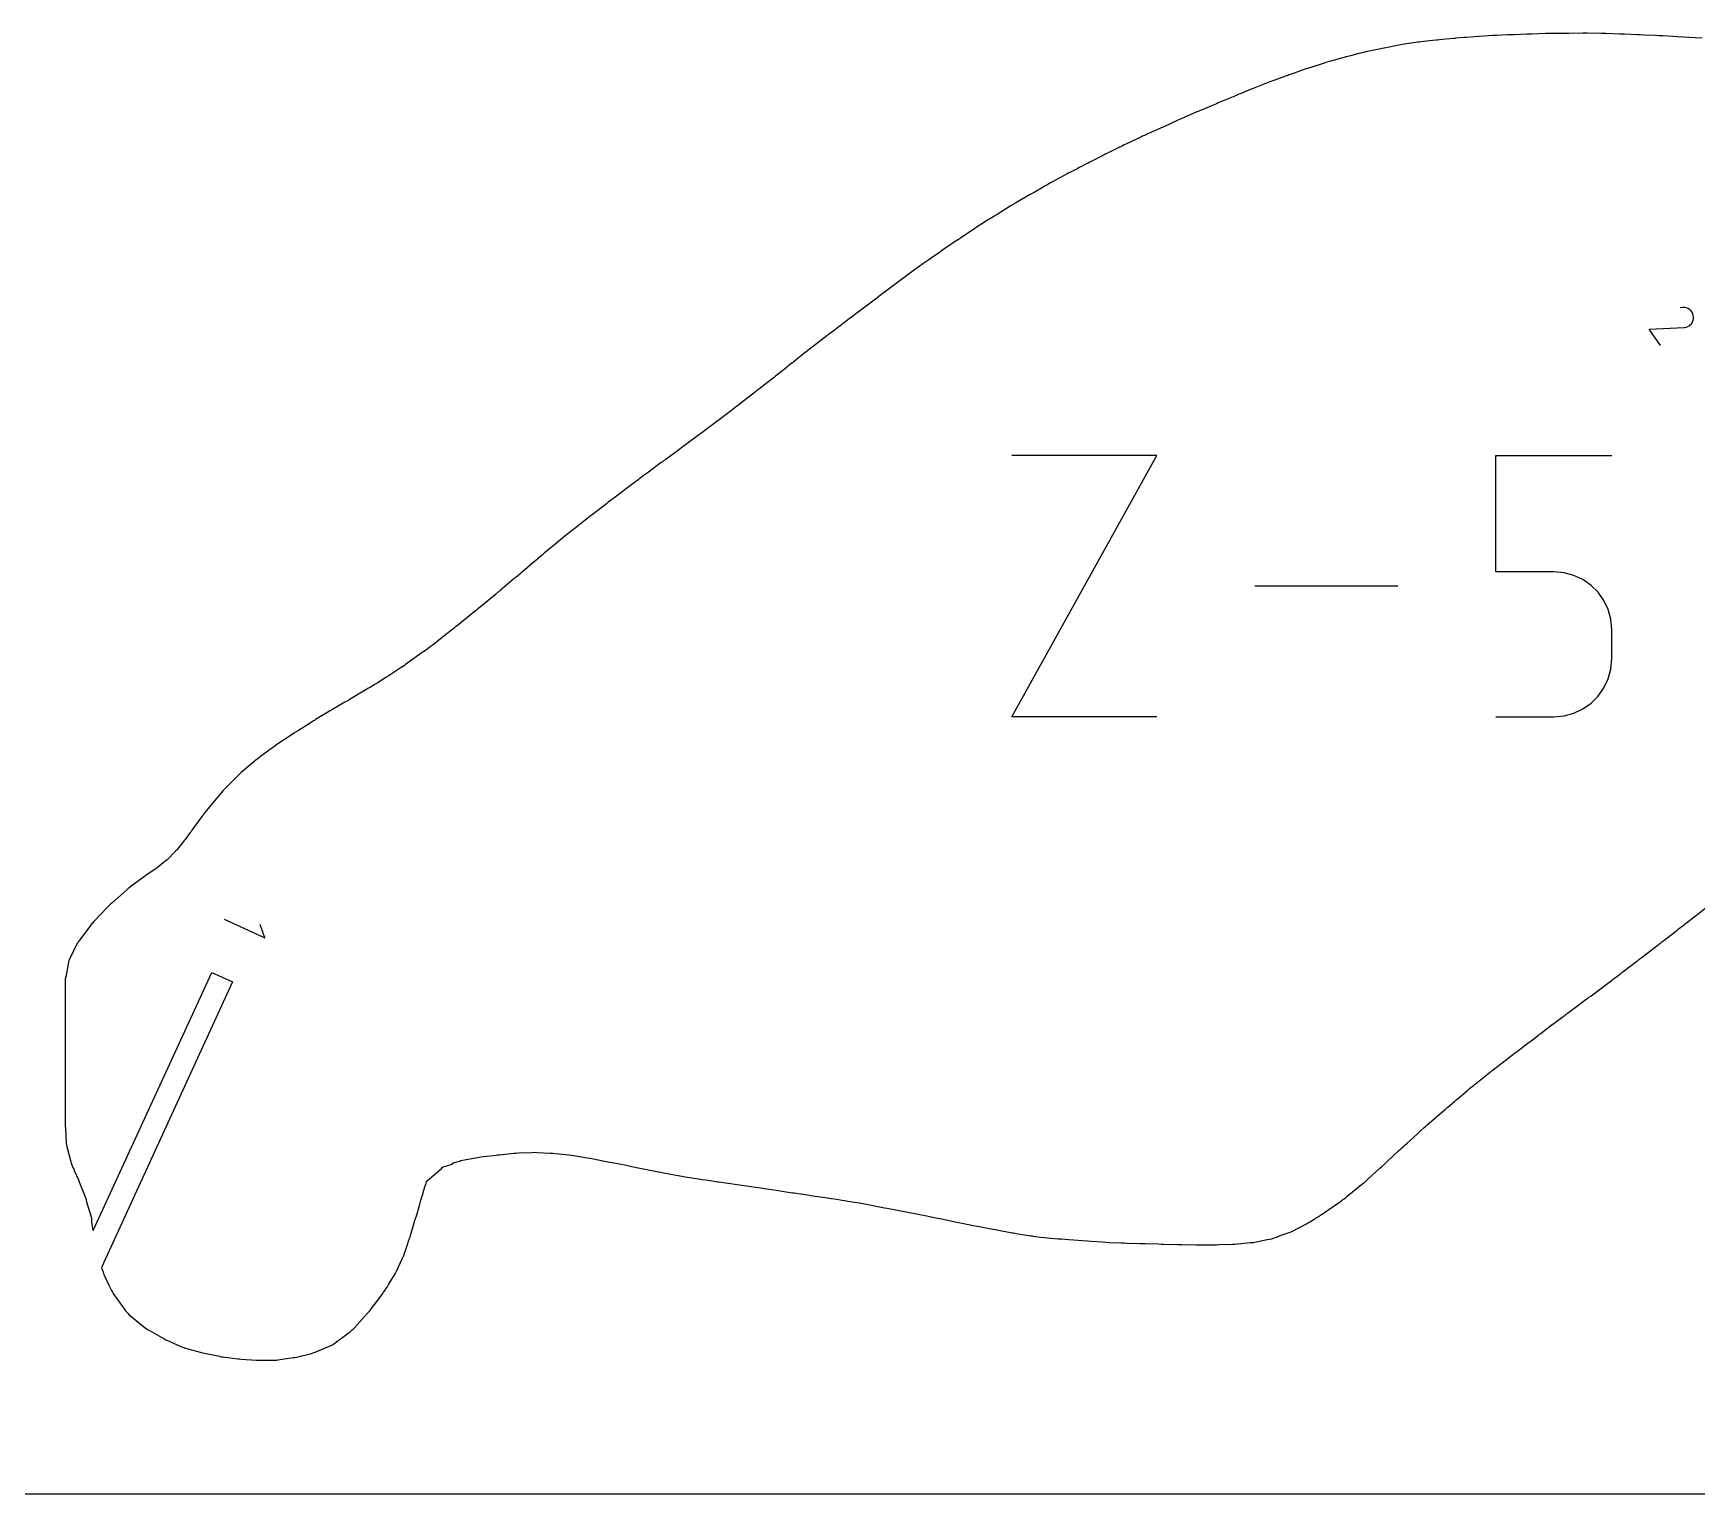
# Model space of a CAD drawing. Extents: x 0 to 560, y 0 to 480.
# Drawn here: x 383.4 to 466.5, y 0 to 72.9 of the extents above; entities that cross this region are included whole.
import ezdxf

# ---------------------------------------------------------------- set-up
doc = ezdxf.new("R2010")
doc.units = 0

msp = doc.modelspace()

# ---------------------------------------------------------------- linework, layer by layer
at = {"layer": 'annotation', "color": 1}
for p, q in [((465.845651, 59.225254), (465.705355, 59.208384)), ((465.935588, 59.223994), (465.845651, 59.225254)), ((466.021351, 59.207329), (465.935588, 59.223994)), ((466.101467, 59.176542), (466.021351, 59.207329)), ((466.174461, 59.132915), (466.101467, 59.176542)), ((466.238861, 59.077733), (466.174461, 59.132915)), ((466.293191, 59.012278), (466.238861, 59.077733)), ((466.335979, 58.937835), (466.293191, 59.012278)), ((464.165011, 58.155797), (465.905459, 58.233079)), ((465.905459, 58.233079), (465.905459, 58.233079)), ((465.905459, 58.233079), (465.907201, 58.232941)), ((465.907201, 58.232941), (465.908928, 58.232846)), ((465.908928, 58.232846), (465.910653, 58.232795)), ((465.910653, 58.232795), (465.912388, 58.23279)), ((465.912388, 58.23279), (465.914148, 58.232831)), ((465.914148, 58.232831), (465.915946, 58.232919)), ((465.915946, 58.232919), (465.917795, 58.233055)), ((465.917795, 58.233055), (465.919709, 58.233239)), ((465.919709, 58.233239), (465.921701, 58.233473)), ((465.921701, 58.233473), (466.010391, 58.248181)), ((465.921701, 58.233473), (465.921701, 58.233473)), ((466.010391, 58.248181), (466.092626, 58.277597)), ((466.092626, 58.277597), (466.167139, 58.320195)), ((466.167139, 58.320195), (466.232662, 58.374448)), ((466.232662, 58.374448), (466.287927, 58.43883)), ((466.287927, 58.43883), (466.331664, 58.511814)), ((466.331664, 58.511814), (466.362606, 58.591874)), ((466.36575, 58.855685), (466.335979, 58.937835)), ((466.362606, 58.591874), (466.379485, 58.677483)), ((466.381031, 58.767114), (466.36575, 58.855685)), ((466.379485, 58.677483), (466.381031, 58.767114)), ((466.381031, 58.767114), (466.381031, 58.767114)), ((464.726913, 57.334842), (464.165011, 58.155797)), ((432.328715, 38.799378), (439.573221, 51.846688)), ((439.573221, 51.846688), (432.328715, 51.846688)), ((456.492749, 46.036519), (456.492749, 51.846688)), ((456.492749, 51.846688), (462.287371, 51.846688)), ((459.39006, 46.036519), (456.492749, 46.036519)), ((459.910286, 45.990017), (459.39006, 46.036519)), ((460.400154, 45.855901), (459.910286, 45.990017)), ((460.851428, 45.642259), (460.400154, 45.855901)), ((451.601235, 45.323033), (444.467189, 45.323033)), ((461.255872, 45.35718), (460.851428, 45.642259)), ((461.605249, 45.008752), (461.255872, 45.35718)), ((461.891323, 44.605061), (461.605249, 45.008752)), ((462.105859, 44.154197), (461.891323, 44.605061)), ((462.24062, 43.664247), (462.105859, 44.154197)), ((462.287371, 43.143299), (462.24062, 43.664247)), ((462.287371, 41.699962), (462.287371, 43.143299)), ((462.287371, 43.143299), (462.287371, 43.143299)), ((462.240593, 41.178761), (462.287371, 41.699962)), ((462.105765, 40.688134), (462.240593, 41.178761)), ((461.604979, 39.831439), (461.891141, 40.236291)), ((461.891141, 40.236291), (462.105765, 40.688134)), ((460.399824, 38.980926), (460.851065, 39.195547)), ((460.851065, 39.195547), (461.255535, 39.481788)), ((461.255535, 39.481788), (461.604979, 39.831439)), ((439.573221, 38.799378), (432.328715, 38.799378)), ((456.492749, 38.799378), (459.39006, 38.799378)), ((459.39006, 38.799378), (459.910071, 38.846133)), ((459.39006, 38.799378), (459.39006, 38.799378)), ((459.910071, 38.846133), (460.399824, 38.980926)), ((392.977726, 28.694607), (395.012621, 27.758231)), ((395.012621, 27.758231), (394.768279, 28.418841))]:
    msp.add_line(p, q, dxfattribs=at)
at = {"layer": 'boundary', "color": 5}
for p, q in [((451.658077, 72.334546), (450.915604, 72.18378)), ((451.747196, 72.353328), (451.658077, 72.334546)), ((451.836314, 72.366683), (451.747196, 72.353328)), ((452.578788, 72.473134), (451.836314, 72.366683)), ((452.667906, 72.48649), (452.578788, 72.473134)), ((452.757025, 72.495833), (452.667906, 72.48649)), ((453.499499, 72.575981), (452.757025, 72.495833)), ((453.588617, 72.585325), (453.499499, 72.575981)), ((453.690839, 72.595033), (453.588617, 72.585325)), ((453.999444, 72.625003), (453.690839, 72.595033)), ((454.401161, 72.664461), (453.999444, 72.625003)), ((454.455245, 72.669689), (454.401161, 72.664461)), ((454.509328, 72.674917), (454.455245, 72.669689)), ((454.92548, 72.709095), (454.509328, 72.674917)), ((455.013886, 72.716332), (454.92548, 72.709095)), ((455.430038, 72.750444), (455.013886, 72.716332)), ((455.668784, 72.765263), (455.430038, 72.750444)), ((456.112003, 72.793743), (455.668784, 72.765263)), ((456.350749, 72.808722), (456.112003, 72.793743)), ((456.531236, 72.816828), (456.350749, 72.808722)), ((457.090972, 72.839871), (456.531236, 72.816828)), ((457.271459, 72.847845), (457.090972, 72.839871)), ((457.420721, 72.853907), (457.271459, 72.847845)), ((458.042908, 72.876955), (457.420721, 72.853907)), ((458.19217, 72.882935), (458.042908, 72.876955)), ((458.322523, 72.8869), (458.19217, 72.882935)), ((458.982528, 72.906176), (458.322523, 72.8869)), ((459.112881, 72.910124), (458.982528, 72.906176)), ((459.232405, 72.911889), (459.112881, 72.910124)), ((459.914067, 72.917273), (459.232405, 72.911889)), ((460.033591, 72.918984), (459.914067, 72.917273)), ((460.148268, 72.919559), (460.033591, 72.918984)), ((460.839626, 72.922943), (460.148268, 72.919559)), ((460.954302, 72.923517), (460.839626, 72.922943)), ((461.069522, 72.92236), (460.954302, 72.923517)), ((461.759791, 72.914108), (461.069522, 72.92236)), ((461.875011, 72.912957), (461.759791, 72.914108)), ((461.997775, 72.908866), (461.875011, 72.912957)), ((462.672958, 72.884422), (461.997775, 72.908866)), ((462.795721, 72.880369), (462.672958, 72.884422)), ((462.933548, 72.875356), (462.795721, 72.880369)), ((463.578607, 72.849774), (462.933548, 72.875356)), ((463.716433, 72.844823), (463.578607, 72.849774)), ((463.87808, 72.837377), (463.716433, 72.844823)), ((464.475496, 72.807011), (463.87808, 72.837377)), ((464.637144, 72.799731), (464.475496, 72.807011)), ((464.845471, 72.788967), (464.637144, 72.799731)), ((465.349526, 72.762731), (464.845471, 72.788967)), ((465.557853, 72.752001), (465.349526, 72.762731)), ((465.879285, 72.733077), (465.557853, 72.752001)), ((466.157134, 72.716668), (465.879285, 72.733077)), ((466.478565, 72.697794), (466.157134, 72.716668)), ((466.811364, 72.678567), (466.478565, 72.697794)), ((448.064353, 71.483031), (447.976543, 71.454857)), ((448.186307, 71.517167), (448.064353, 71.483031)), ((448.790299, 71.684095), (448.186307, 71.517167)), ((448.971875, 71.735168), (448.790299, 71.684095)), ((448.985064, 71.738876), (448.971875, 71.735168)), ((448.993677, 71.741079), (448.985064, 71.738876)), ((449.004048, 71.74375), (448.993677, 71.741079)), ((449.040867, 71.75305), (449.004048, 71.74375)), ((449.236823, 71.8024), (449.040867, 71.75305)), ((449.654016, 71.90808), (449.236823, 71.8024)), ((449.905775, 71.971803), (449.654016, 71.90808)), ((450.003051, 71.992033), (449.905775, 71.971803)), ((450.753834, 72.149797), (450.003051, 71.992033)), ((450.826485, 72.164999), (450.753834, 72.149797)), ((450.915604, 72.18378), (450.826485, 72.164999)), ((445.945934, 70.765656), (445.413473, 70.572409)), ((446.102405, 70.823039), (445.945934, 70.765656)), ((446.16267, 70.844728), (446.102405, 70.823039)), ((446.222933, 70.866416), (446.16267, 70.844728)), ((446.383019, 70.921262), (446.222933, 70.866416)), ((446.983557, 71.127829), (446.383019, 70.921262)), ((447.143643, 71.182847), (446.983557, 71.127829)), ((447.208586, 71.203727), (447.143643, 71.182847)), ((447.976543, 71.454857), (447.208586, 71.203727)), ((443.532929, 69.819957), (443.460801, 69.790312)), ((443.669675, 69.876364), (443.532929, 69.819957)), ((443.73253, 69.902329), (443.669675, 69.876364)), ((443.837579, 69.945348), (443.73253, 69.902329)), ((444.276462, 70.125075), (443.837579, 69.945348)), ((444.381511, 70.168094), (444.276462, 70.125075)), ((444.460152, 70.198995), (444.381511, 70.168094)), ((445.215508, 70.497673), (444.460152, 70.198995)), ((445.302222, 70.531817), (445.215508, 70.497673)), ((445.413473, 70.572409), (445.302222, 70.531817)), ((441.523451, 68.981618), (441.379278, 68.917767)), ((441.571416, 69.002548), (441.523451, 68.981618)), ((441.61938, 69.023477), (441.571416, 69.002548)), ((441.738281, 69.072848), (441.61938, 69.023477)), ((442.455764, 69.371983), (441.738281, 69.072848)), ((442.54009, 69.407126), (442.455764, 69.371983)), ((442.629209, 69.443915), (442.54009, 69.407126)), ((443.371682, 69.753523), (442.629209, 69.443915)), ((443.460801, 69.790312), (443.371682, 69.753523)), ((439.684044, 68.157169), (439.56548, 68.103455)), ((439.777959, 68.199716), (439.684044, 68.157169)), ((439.874977, 68.243412), (439.777959, 68.199716)), ((440.610993, 68.577184), (439.874977, 68.243412)), ((440.69867, 68.616844), (440.610993, 68.577184)), ((440.812092, 68.666977), (440.69867, 68.616844)), ((441.379278, 68.917767), (440.812092, 68.666977)), ((437.936537, 67.349263), (437.847368, 67.305805)), ((438.021741, 67.389588), (437.936537, 67.349263)), ((438.768557, 67.740455), (438.021741, 67.389588)), ((438.857248, 67.782403), (438.768557, 67.740455)), ((438.952005, 67.825367), (438.857248, 67.782403)), ((439.368015, 68.013721), (438.952005, 67.825367)), ((439.471566, 68.060908), (439.368015, 68.013721)), ((439.56548, 68.103455), (439.471566, 68.060908)), ((436.926179, 66.852087), (436.178874, 66.470636)), ((437.015828, 66.89741), (436.926179, 66.852087)), ((437.100592, 66.939051), (437.015828, 66.89741)), ((437.427134, 67.100461), (437.100592, 66.939051)), ((437.507574, 67.140197), (437.427134, 67.100461)), ((437.596743, 67.183657), (437.507574, 67.140197)), ((437.847368, 67.305805), (437.596743, 67.183657)), ((435.083508, 65.899258), (434.347032, 65.499329)), ((435.174406, 65.948948), (435.083508, 65.899258)), ((435.260143, 65.994286), (435.174406, 65.948948)), ((435.612974, 66.178041), (435.260143, 65.994286)), ((435.691691, 66.219486), (435.612974, 66.178041)), ((435.774272, 66.262264), (435.691691, 66.219486)), ((436.012535, 66.385685), (435.774272, 66.262264)), ((436.095117, 66.428462), (436.012535, 66.385685)), ((436.178874, 66.470636), (436.095117, 66.428462)), ((433.239804, 64.871359), (432.529058, 64.457891)), ((433.332985, 64.925591), (433.239804, 64.871359)), ((433.429671, 64.980745), (433.332985, 64.925591)), ((433.889232, 65.242437), (433.429671, 64.980745)), ((433.987554, 65.298775), (433.889232, 65.242437)), ((434.067602, 65.343712), (433.987554, 65.298775)), ((434.173649, 65.403244), (434.067602, 65.343712)), ((434.253695, 65.448181), (434.173649, 65.403244)), ((434.347032, 65.499329), (434.253695, 65.448181)), ((432.245644, 64.287857), (431.582177, 63.882396)), ((432.392243, 64.378066), (432.245644, 64.287857)), ((432.402259, 64.384094), (432.392243, 64.378066)), ((432.412274, 64.390122), (432.402259, 64.384094)), ((432.529058, 64.457891), (432.412274, 64.390122)), ((430.477077, 63.18146), (429.751219, 62.699769)), ((430.570853, 63.243796), (430.477077, 63.18146)), ((430.642126, 63.289803), (430.570853, 63.243796)), ((430.856954, 63.426501), (430.642126, 63.289803)), ((430.904776, 63.457354), (430.856954, 63.426501)), ((430.979967, 63.504706), (430.904776, 63.457354)), ((431.416371, 63.779527), (430.979967, 63.504706)), ((431.491562, 63.826878), (431.416371, 63.779527)), ((431.582177, 63.882396), (431.491562, 63.826878)), ((429.388018, 62.452526), (428.812906, 62.055546)), ((429.508605, 62.536644), (429.388018, 62.452526)), ((429.579373, 62.584703), (429.508605, 62.536644)), ((429.650143, 62.632761), (429.579373, 62.584703)), ((429.751219, 62.699769), (429.650143, 62.632761)), ((428.125875, 61.580319), (427.881904, 61.411641)), ((428.17662, 61.615934), (428.125875, 61.580319)), ((428.25011, 61.6667), (428.17662, 61.615934)), ((428.655941, 61.947041), (428.25011, 61.6667)), ((428.729431, 61.997807), (428.655941, 61.947041)), ((428.812906, 62.055546), (428.729431, 61.997807)), ((426.877375, 60.682363), (426.74733, 60.584195)), ((426.888011, 60.690344), (426.877375, 60.682363)), ((426.891307, 60.692784), (426.888011, 60.690344)), ((426.894603, 60.695223), (426.891307, 60.692784)), ((426.901642, 60.700338), (426.894603, 60.695223)), ((427.004567, 60.774582), (426.901642, 60.700338)), ((427.711857, 61.289885), (427.004567, 60.774582)), ((427.808722, 61.360384), (427.711857, 61.289885)), ((427.881904, 61.411641), (427.808722, 61.360384)), ((425.897804, 59.947275), (425.738673, 59.827028)), ((425.967301, 59.999791), (425.897804, 59.947275)), ((426.081132, 60.084892), (425.967301, 59.999791)), ((426.74733, 60.584195), (426.081132, 60.084892)), ((424.975928, 59.247065), (424.5216, 58.906734)), ((425.04659, 59.299997), (424.975928, 59.247065)), ((425.116087, 59.35275), (425.04659, 59.299997)), ((425.575386, 59.702843), (425.116087, 59.35275)), ((425.669176, 59.774513), (425.575386, 59.702843)), ((425.738673, 59.827028), (425.669176, 59.774513)), ((424.029706, 58.536305), (423.325385, 58.00238)), ((424.125878, 58.60936), (424.029706, 58.536305)), ((424.195525, 58.663025), (424.125878, 58.60936)), ((424.407653, 58.820578), (424.195525, 58.663025)), ((424.450938, 58.853802), (424.407653, 58.820578)), ((424.5216, 58.906734), (424.450938, 58.853802)), ((423.079464, 57.812606), (422.408925, 57.296708)), ((423.163599, 57.878475), (423.079464, 57.812606)), ((423.205169, 57.910591), (423.163599, 57.878475)), ((423.21947, 57.921841), (423.205169, 57.910591)), ((423.23377, 57.933092), (423.21947, 57.921841)), ((423.259673, 57.952783), (423.23377, 57.933092)), ((423.325385, 58.00238), (423.259673, 57.952783)), ((421.446503, 56.53569), (421.363748, 56.469673)), ((421.93891, 56.929109), (421.446503, 56.53569)), ((422.042325, 57.012381), (421.93891, 56.929109)), ((422.116135, 57.069972), (422.042325, 57.012381)), ((422.210649, 57.143718), (422.116135, 57.069972)), ((422.284459, 57.20131), (422.210649, 57.143718)), ((422.408925, 57.296708), (422.284459, 57.20131)), ((420.403605, 55.708336), (419.750495, 55.201561)), ((420.443038, 55.738937), (420.403605, 55.708336)), ((420.521866, 55.801828), (420.443038, 55.738937)), ((420.823252, 56.041941), (420.521866, 55.801828)), ((420.885244, 56.091671), (420.823252, 56.041941)), ((420.960584, 56.151187), (420.885244, 56.091671)), ((421.288408, 56.410156), (420.960584, 56.151187)), ((421.363748, 56.469673), (421.288408, 56.410156)), ((419.430225, 54.952229), (418.712732, 54.396886)), ((419.522327, 55.023618), (419.430225, 54.952229)), ((419.572013, 55.062964), (419.522327, 55.023618)), ((419.661376, 55.131613), (419.572013, 55.062964)), ((419.711062, 55.17096), (419.661376, 55.131613)), ((419.750495, 55.201561), (419.711062, 55.17096)), ((418.385171, 54.145218), (417.788475, 53.69422)), ((418.520989, 54.250249), (418.385171, 54.145218)), ((418.561304, 54.280844), (418.520989, 54.250249)), ((418.601617, 54.311439), (418.561304, 54.280844)), ((418.712732, 54.396886), (418.601617, 54.311439)), ((417.207256, 53.257622), (416.830118, 52.975782)), ((417.301128, 53.329539), (417.207256, 53.257622)), ((417.386561, 53.393312), (417.301128, 53.329539)), ((417.595472, 53.549256), (417.386561, 53.393312)), ((417.680906, 53.613029), (417.595472, 53.549256)), ((417.788475, 53.69422), (417.680906, 53.613029)), ((416.016568, 52.374885), (415.906551, 52.294212)), ((416.061894, 52.408828), (416.016568, 52.374885)), ((416.151776, 52.475004), (416.061894, 52.408828)), ((416.670315, 52.856787), (416.151776, 52.475004)), ((416.760196, 52.922963), (416.670315, 52.856787)), ((416.830118, 52.975782), (416.760196, 52.922963)), ((414.864604, 51.52793), (414.810431, 51.488118)), ((414.918775, 51.567742), (414.864604, 51.52793)), ((415.031838, 51.64915), (414.918775, 51.567742)), ((415.751392, 52.179648), (415.031838, 51.64915)), ((415.839482, 52.244374), (415.751392, 52.179648)), ((415.906551, 52.294212), (415.839482, 52.244374)), ((413.908591, 50.819128), (413.658494, 50.633733)), ((413.998064, 50.885453), (413.908591, 50.819128)), ((414.102144, 50.9619), (413.998064, 50.885453)), ((414.674511, 51.386038), (414.102144, 50.9619)), ((414.810431, 51.488118), (414.674511, 51.386038)), ((412.988376, 50.132098), (412.433687, 49.713795)), ((413.07735, 50.199197), (412.988376, 50.132098)), ((413.143079, 50.248102), (413.07735, 50.199197)), ((413.477666, 50.498595), (413.143079, 50.248102)), ((413.569021, 50.567407), (413.477666, 50.498595)), ((413.658494, 50.633733), (413.569021, 50.567407)), ((412.067207, 49.434408), (411.349632, 48.880199)), ((412.156643, 49.503465), (412.067207, 49.434408)), ((412.22155, 49.552903), (412.156643, 49.503465)), ((412.304069, 49.61567), (412.22155, 49.552903)), ((412.34471, 49.646697), (412.304069, 49.61567)), ((412.433687, 49.713795), (412.34471, 49.646697)), ((411.013297, 48.615664), (410.428213, 48.152115)), ((411.150247, 48.725986), (411.013297, 48.615664)), ((411.193089, 48.759543), (411.150247, 48.725986)), ((411.235933, 48.793099), (411.193089, 48.759543)), ((411.349632, 48.880199), (411.235933, 48.793099)), ((409.47705, 47.381508), (409.394512, 47.313735)), ((409.894704, 47.722503), (409.47705, 47.381508)), ((409.994054, 47.805276), (409.894704, 47.722503)), ((410.080582, 47.874686), (409.994054, 47.805276)), ((410.22869, 47.993493), (410.080582, 47.874686)), ((410.315219, 48.062903), (410.22869, 47.993493)), ((410.428213, 48.152115), (410.315219, 48.062903)), ((408.473801, 46.542856), (408.383772, 46.467049)), ((408.53767, 46.597154), (408.473801, 46.542856)), ((408.799669, 46.81899), (408.53767, 46.597154)), ((408.875714, 46.884565), (408.799669, 46.81899)), ((408.963583, 46.957254), (408.875714, 46.884565)), ((409.306642, 47.241047), (408.963583, 46.957254)), ((409.394512, 47.313735), (409.306642, 47.241047)), ((407.553088, 45.765006), (407.465544, 45.691789)), ((407.620816, 45.822854), (407.553088, 45.765006)), ((407.739463, 45.923675), (407.620816, 45.822854)), ((407.786176, 45.963855), (407.739463, 45.923675)), ((407.876204, 46.039661), (407.786176, 45.963855)), ((408.383772, 46.467049), (407.876204, 46.039661)), ((406.519956, 44.900265), (405.860172, 44.35767)), ((406.573176, 44.945198), (406.519956, 44.900265)), ((406.63238, 44.993958), (406.573176, 44.945198)), ((406.660986, 45.018551), (406.63238, 44.993958)), ((406.689593, 45.043144), (406.660986, 45.018551)), ((406.721672, 45.06994), (406.689593, 45.043144)), ((406.763597, 45.104464), (406.721672, 45.06994)), ((407.465544, 45.691789), (406.763597, 45.104464)), ((405.570825, 44.122433), (405.43958, 44.012496)), ((405.641246, 44.179771), (405.570825, 44.122433)), ((405.71167, 44.237108), (405.641246, 44.179771)), ((405.860172, 44.35767), (405.71167, 44.237108)), ((404.537591, 43.28119), (404.438547, 43.201723)), ((404.691915, 43.405011), (404.537591, 43.28119)), ((404.790956, 43.484477), (404.691915, 43.405011)), ((404.90334, 43.574987), (404.790956, 43.484477)), ((405.43958, 44.012496), (404.90334, 43.574987)), ((403.767225, 42.671533), (403.359952, 42.359854)), ((403.870248, 42.750375), (403.767225, 42.671533)), ((403.953418, 42.814751), (403.870248, 42.750375)), ((404.335165, 43.11779), (403.953418, 42.814751)), ((404.438547, 43.201723), (404.335165, 43.11779)), ((402.865616, 41.997107), (402.151848, 41.480107)), ((402.949538, 42.057262), (402.865616, 41.997107)), ((403.023618, 42.109286), (402.949538, 42.057262)), ((403.190986, 42.23283), (403.023618, 42.109286)), ((403.25693, 42.281012), (403.190986, 42.23283)), ((403.359952, 42.359854), (403.25693, 42.281012)), ((401.018298, 40.736664), (400.642887, 40.496945)), ((401.108114, 40.794017), (401.018298, 40.736664)), ((401.207371, 40.856493), (401.108114, 40.794017)), ((401.822001, 41.26165), (401.207371, 40.856493)), ((401.974095, 41.360301), (401.822001, 41.26165)), ((402.001461, 41.379255), (401.974095, 41.360301)), ((402.028824, 41.398207), (402.001461, 41.379255)), ((402.151848, 41.480107), (402.028824, 41.398207)), ((400.096446, 40.169578), (399.357364, 39.72394)), ((400.187406, 40.221592), (400.096446, 40.169578)), ((400.263451, 40.264465), (400.187406, 40.221592)), ((400.48976, 40.402829), (400.263451, 40.264465)), ((400.553069, 40.439592), (400.48976, 40.402829)), ((400.642887, 40.496945), (400.553069, 40.439592)), ((398.242253, 39.077617), (397.538272, 38.650487)), ((398.345982, 39.139762), (398.242253, 39.077617)), ((398.441972, 39.192855), (398.345982, 39.139762)), ((398.916776, 39.468194), (398.441972, 39.192855)), ((399.007772, 39.518881), (398.916776, 39.468194)), ((399.078076, 39.560928), (399.007772, 39.518881)), ((399.196393, 39.631693), (399.078076, 39.560928)), ((399.266693, 39.67374), (399.196393, 39.631693)), ((399.357364, 39.72394), (399.266693, 39.67374)), ((397.314137, 38.515764), (396.63318, 38.083383)), ((397.382292, 38.557969), (397.314137, 38.515764)), ((397.425275, 38.584529), (397.382292, 38.557969)), ((397.437347, 38.59135), (397.425275, 38.584529)), ((397.449419, 38.59817), (397.437347, 38.59135)), ((397.4804, 38.616575), (397.449419, 38.59817)), ((397.538272, 38.650487), (397.4804, 38.616575)), ((395.643323, 37.428397), (395.583854, 37.388305)), ((395.95517, 37.637368), (395.643323, 37.428397)), ((396.01464, 37.677459), (395.95517, 37.637368)), ((396.044287, 37.697143), (396.01464, 37.677459)), ((396.474913, 37.983594), (396.044287, 37.697143)), ((396.504561, 38.003278), (396.474913, 37.983594)), ((396.63318, 38.083383), (396.504561, 38.003278)), ((394.560539, 36.625676), (393.83037, 36.004608)), ((394.663143, 36.714203), (394.560539, 36.625676)), ((394.685509, 36.731979), (394.663143, 36.714203)), ((394.694812, 36.738972), (394.685509, 36.731979)), ((394.717178, 36.756749), (394.694812, 36.738972)), ((394.78393, 36.805776), (394.717178, 36.756749)), ((395.5171, 37.339278), (394.78393, 36.805776)), ((395.583854, 37.388305), (395.5171, 37.339278)), ((393.643735, 35.836038), (393.538732, 35.727829)), ((393.68326, 35.872895), (393.643735, 35.836038)), ((393.702909, 35.891219), (393.68326, 35.872895)), ((393.742427, 35.928077), (393.702909, 35.891219)), ((393.83037, 36.004608), (393.742427, 35.928077)), ((392.751166, 34.915328), (392.674261, 34.821353)), ((392.786442, 34.953871), (392.751166, 34.915328)), ((392.821722, 34.992414), (392.786442, 34.953871)), ((392.930485, 35.105636), (392.821722, 34.992414)), ((393.538732, 35.727829), (392.930485, 35.105636)), ((392.07613, 34.096978), (391.992428, 33.994617)), ((392.674261, 34.821353), (392.07613, 34.096978)), ((391.861304, 33.814094), (391.361667, 33.127243)), ((391.901012, 33.867432), (391.861304, 33.814094)), ((391.926409, 33.903213), (391.901012, 33.867432)), ((391.96703, 33.958836), (391.926409, 33.903213)), ((391.992428, 33.994617), (391.96703, 33.958836)), ((390.94929, 32.575174), (390.648187, 32.186832)), ((390.980301, 32.60881), (390.94929, 32.575174)), ((391.029711, 32.664293), (390.980301, 32.60881)), ((391.272548, 33.018423), (391.029711, 32.664293)), ((391.321959, 33.073905), (391.272548, 33.018423)), ((391.361667, 33.127243), (391.321959, 33.073905)), ((390.059591, 31.608041), (390.005624, 31.5668)), ((390.117698, 31.655918), (390.059591, 31.608041)), ((390.559069, 32.105319), (390.117698, 31.655918)), ((390.617178, 32.153196), (390.559069, 32.105319)), ((390.648187, 32.186832), (390.617178, 32.153196)), ((389.057456, 30.869534), (388.3786, 30.376586)), ((389.13888, 30.934346), (389.057456, 30.869534)), ((389.174031, 30.958653), (389.13888, 30.934346)), ((389.555702, 31.208178), (389.174031, 30.958653)), ((389.590854, 31.232484), (389.555702, 31.208178)), ((389.644821, 31.273726), (389.590854, 31.232484)), ((390.005624, 31.5668), (389.644821, 31.273726)), ((388.111807, 30.151323), (387.373739, 29.510459)), ((388.21817, 30.250421), (388.111807, 30.151323)), ((388.225864, 30.256997), (388.21817, 30.250421)), ((388.289481, 30.305198), (388.225864, 30.256997)), ((388.297177, 30.311774), (388.289481, 30.305198)), ((388.3786, 30.376586), (388.297177, 30.311774)), ((387.1479, 29.285107), (386.484819, 28.595702)), ((387.247091, 29.391066), (387.1479, 29.285107)), ((387.261305, 29.4046), (387.247091, 29.391066)), ((387.283238, 29.42548), (387.261305, 29.4046)), ((387.297459, 29.439016), (387.283238, 29.42548)), ((387.373739, 29.510459), (387.297459, 29.439016)), ((466.521788, 28.896271), (467.102572, 29.356795)), ((386.29902, 28.377232), (385.765242, 27.665151)), ((386.369173, 28.470353), (386.29902, 28.377232)), ((386.37296, 28.474749), (386.369173, 28.470353)), ((386.376742, 28.479146), (386.37296, 28.474749)), ((386.484819, 28.595702), (386.376742, 28.479146)), ((465.61128, 28.181592), (465.926641, 28.42852)), ((465.926641, 28.42852), (465.980068, 28.470353)), ((465.980068, 28.470353), (466.031427, 28.510742)), ((466.031427, 28.510742), (466.401228, 28.801249)), ((466.401228, 28.801249), (466.478565, 28.862)), ((466.478565, 28.862), (466.521788, 28.896271)), ((385.649855, 27.497443), (385.485183, 27.189543)), ((385.679, 27.549645), (385.649855, 27.497443)), ((385.765242, 27.665151), (385.679, 27.549645)), ((464.546855, 27.358897), (464.637144, 27.426955)), ((464.637144, 27.426955), (464.692325, 27.46965)), ((464.692325, 27.46965), (464.740533, 27.506949)), ((464.740533, 27.506949), (464.795716, 27.549645)), ((464.795716, 27.549645), (464.89916, 27.629486)), ((464.89916, 27.629486), (465.479264, 28.079388)), ((465.479264, 28.079388), (465.557853, 28.139758)), ((465.557853, 28.139758), (465.61128, 28.181592)), ((385.212967, 26.628932), (385.192911, 26.539814)), ((385.2309, 26.665849), (385.212967, 26.628932)), ((385.438103, 27.100425), (385.2309, 26.665849)), ((385.456038, 27.137342), (385.438103, 27.100425)), ((385.485183, 27.189543), (385.456038, 27.137342)), ((463.540858, 26.588733), (463.593824, 26.628932)), ((463.593824, 26.628932), (463.629976, 26.655916)), ((463.629976, 26.655916), (463.680281, 26.694178)), ((463.680281, 26.694178), (463.716434, 26.721162)), ((463.716434, 26.721162), (463.813767, 26.795268)), ((463.813767, 26.795268), (464.546855, 27.358897)), ((385.056808, 25.79734), (385.036754, 25.708221)), ((385.192911, 26.539814), (385.056808, 25.79734)), ((386.423391, 13.142466), (392.355076, 26.032958)), ((392.355076, 26.032958), (393.396143, 25.553901)), ((462.431395, 25.744084), (462.72222, 25.96598)), ((462.72222, 25.96598), (462.795721, 26.021067)), ((462.795721, 26.021067), (462.848688, 26.061265)), ((462.848688, 26.061265), (463.540858, 26.588733)), ((385.0335, 25.619103), (385.031448, 24.876632)), ((385.036754, 25.708221), (385.0335, 25.619103)), ((393.396143, 25.553901), (386.837833, 11.301655)), ((461.257078, 24.864937), (461.799092, 25.267238)), ((461.799092, 25.267238), (461.875011, 25.323393)), ((461.875011, 25.323393), (461.937481, 25.370642)), ((461.937481, 25.370642), (462.321339, 25.660972)), ((462.321339, 25.660972), (462.383809, 25.708221)), ((462.383809, 25.708221), (462.431395, 25.744084)), ((385.027979, 24.698395), (385.027051, 23.955919)), ((385.028194, 24.787514), (385.027979, 24.698395)), ((385.031448, 24.876632), (385.028194, 24.787514)), ((460.128505, 24.030801), (460.863707, 24.573221)), ((460.863707, 24.573221), (460.954302, 24.639259)), ((460.954302, 24.639259), (461.017479, 24.686274)), ((461.017479, 24.686274), (461.090332, 24.740493)), ((461.090332, 24.740493), (461.15351, 24.787514)), ((461.15351, 24.787514), (461.257078, 24.864937)), ((385.026622, 23.777682), (385.025694, 23.035208)), ((385.026834, 23.8668), (385.026622, 23.777682)), ((385.027051, 23.955919), (385.026834, 23.8668)), ((459.037711, 23.213386), (459.112881, 23.270079)), ((459.112881, 23.270079), (459.163651, 23.308186)), ((459.163651, 23.308186), (459.856131, 23.828694)), ((459.856131, 23.828694), (459.906901, 23.8668)), ((459.906901, 23.8668), (459.945249, 23.895275)), ((459.945249, 23.895275), (459.995243, 23.932495)), ((459.995243, 23.932495), (460.033591, 23.960969)), ((460.033591, 23.960969), (460.128505, 24.030801)), ((385.025411, 22.856972), (385.024483, 22.114501)), ((385.02548, 22.94609), (385.025411, 22.856972)), ((385.025694, 23.035208), (385.02548, 22.94609)), ((457.586594, 22.104443), (458.114416, 22.506982)), ((458.114416, 22.506982), (458.19217, 22.565834)), ((458.19217, 22.565834), (458.25769, 22.615916)), ((458.25769, 22.615916), (458.624131, 22.896009)), ((458.624131, 22.896009), (458.689651, 22.94609)), ((458.689651, 22.94609), (458.741137, 22.985179)), ((458.741137, 22.985179), (459.037711, 23.213386)), ((385.024337, 21.936263), (385.023976, 21.193789)), ((385.024414, 22.025382), (385.024337, 21.936263)), ((385.024483, 22.114501), (385.024414, 22.025382)), ((456.445219, 21.22871), (457.181089, 21.794003)), ((457.181089, 21.794003), (457.271459, 21.862784)), ((457.271459, 21.862784), (457.336913, 21.912924)), ((457.336913, 21.912924), (457.418272, 21.975245)), ((457.418272, 21.975245), (457.483726, 22.025382)), ((457.483726, 22.025382), (457.586594, 22.104443)), ((385.023898, 21.104672), (385.023886, 21.015553)), ((385.023886, 21.015553), (385.023886, 20.273076)), ((385.023976, 21.193789), (385.023898, 21.104672)), ((455.486575, 20.470493), (456.228326, 21.059751)), ((456.228326, 21.059751), (456.284863, 21.104672)), ((456.284863, 21.104672), (456.317444, 21.130134)), ((456.317444, 21.130134), (456.318167, 21.130691)), ((456.318167, 21.130691), (456.350749, 21.156154)), ((456.350749, 21.156154), (456.445219, 21.22871)), ((385.023886, 20.273076), (385.023876, 20.183958)), ((385.023876, 20.183958), (385.023876, 20.09484)), ((385.023876, 20.09484), (385.023876, 19.352367)), ((454.544651, 19.684602), (455.102642, 20.154246)), ((455.102642, 20.154246), (455.137966, 20.183958)), ((455.137966, 20.183958), (455.19176, 20.228157)), ((455.19176, 20.228157), (455.376243, 20.381375)), ((455.376243, 20.381375), (455.430038, 20.425573)), ((455.430038, 20.425573), (455.486575, 20.470493)), ((385.023876, 19.352367), (385.023876, 19.263248)), ((385.023876, 19.263248), (385.025551, 19.174129)), ((385.025551, 19.174129), (385.02707, 18.431658)), ((453.651971, 18.916797), (453.990006, 19.208565)), ((453.990006, 19.208565), (454.05336, 19.263248)), ((454.05336, 19.263248), (454.107369, 19.309414)), ((454.107369, 19.309414), (454.432287, 19.589403)), ((454.432287, 19.589403), (454.509327, 19.654888)), ((454.509327, 19.654888), (454.544651, 19.684602)), ((385.02707, 18.431658), (385.028744, 18.34254)), ((385.028744, 18.34254), (385.038539, 18.253421)), ((452.732391, 18.114395), (452.924641, 18.285236)), ((452.924641, 18.285236), (452.989125, 18.34254)), ((452.989125, 18.34254), (453.073589, 18.41576)), ((453.073589, 18.41576), (453.516828, 18.800909)), ((453.516828, 18.800909), (453.588617, 18.862114)), ((453.588617, 18.862114), (453.651971, 18.916797)), ((385.038539, 18.253421), (385.078569, 17.510945)), ((385.078569, 17.510945), (385.088364, 17.421826)), ((451.970618, 17.421826), (452.068531, 17.511423)), ((452.068531, 17.511423), (452.578853, 17.977832)), ((452.578853, 17.977832), (452.667907, 18.057092)), ((452.667907, 18.057092), (452.732391, 18.114395)), ((385.088364, 17.421826), (385.116225, 17.329154)), ((385.116225, 17.329154), (385.312019, 16.574177)), ((404.741069, 16.600894), (404.790956, 16.630827)), ((404.790956, 16.630827), (404.880075, 16.6512)), ((404.880075, 16.6512), (405.622551, 16.78287)), ((405.622551, 16.78287), (405.711669, 16.803243)), ((405.711669, 16.803243), (405.797158, 16.816151)), ((405.797158, 16.816151), (406.56718, 16.907199)), ((406.56718, 16.907199), (406.63238, 16.916707)), ((406.63238, 16.916707), (406.734879, 16.927469)), ((406.734879, 16.927469), (407.45059, 16.997797)), ((407.45059, 16.997797), (407.553087, 17.008712)), ((407.553087, 17.008712), (407.675409, 17.015253)), ((407.675409, 17.015253), (408.35148, 17.04035)), ((408.35148, 17.04035), (408.473801, 17.047208)), ((408.473801, 17.047208), (408.606645, 17.044239)), ((408.606645, 17.044239), (409.261666, 17.01091)), ((409.261666, 17.01091), (409.394512, 17.007992)), ((409.394512, 17.007992), (409.51915, 16.996019)), ((409.51915, 16.996019), (410.190582, 16.91849)), ((410.190582, 16.91849), (410.315219, 16.906209)), ((410.315219, 16.906209), (410.421152, 16.890288)), ((410.421152, 16.890288), (411.130001, 16.769716)), ((411.130001, 16.769716), (411.235933, 16.75344)), ((411.235933, 16.75344), (411.338523, 16.73398)), ((411.338523, 16.73398), (412.058901, 16.594829)), ((451.091569, 16.605045), (451.643396, 17.120983)), ((451.643396, 17.120983), (451.747196, 17.215181)), ((451.747196, 17.215181), (451.812106, 17.27522)), ((451.812106, 17.27522), (451.905707, 17.361792)), ((451.905707, 17.361792), (451.970618, 17.421826)), ((385.312019, 16.574177), (385.334115, 16.501116)), ((385.334115, 16.501116), (385.354058, 16.452855)), ((385.354058, 16.452855), (385.436099, 16.254299)), ((385.436099, 16.254299), (385.456038, 16.206038)), ((385.456038, 16.206038), (385.485734, 16.140927)), ((385.485734, 16.140927), (385.694807, 15.667487)), ((403.132466, 15.631598), (403.824091, 16.236015)), ((403.824091, 16.236015), (403.870248, 16.287206)), ((403.870248, 16.287206), (403.90948, 16.325134)), ((403.90948, 16.325134), (404.358201, 16.463188)), ((404.358201, 16.463188), (404.397432, 16.501116)), ((404.397432, 16.501116), (404.447318, 16.531048)), ((404.447318, 16.531048), (404.741069, 16.600894)), ((412.058901, 16.594829), (412.079875, 16.590743)), ((412.079875, 16.590743), (412.156643, 16.576244)), ((412.156643, 16.576244), (412.232933, 16.561236)), ((412.232933, 16.561236), (412.53825, 16.501116)), ((412.53825, 16.501116), (412.723514, 16.465452)), ((412.723514, 16.465452), (413.077351, 16.397333)), ((413.077351, 16.397333), (413.334235, 16.344579)), ((413.334235, 16.344579), (413.741181, 16.26306)), ((413.741181, 16.26306), (413.998064, 16.210974)), ((413.998064, 16.210974), (414.14752, 16.179683)), ((414.14752, 16.179683), (414.769316, 16.055207)), ((414.769316, 16.055207), (414.918775, 16.024402)), ((414.918775, 16.024402), (415.024686, 16.004648)), ((415.024686, 16.004648), (415.733572, 15.876441)), ((415.733572, 15.876441), (415.839482, 15.856832)), ((415.839482, 15.856832), (415.905385, 15.845391)), ((415.905385, 15.845391), (416.675459, 15.71914)), ((450.101305, 15.700919), (450.705181, 16.251201)), ((450.705181, 16.251201), (450.826485, 16.358411)), ((450.826485, 16.358411), (450.893257, 16.420121)), ((450.893257, 16.420121), (450.914126, 16.439407)), ((450.914126, 16.439407), (450.980899, 16.501116)), ((450.980899, 16.501116), (451.091569, 16.605045)), ((385.694807, 15.667487), (385.734959, 15.580408)), ((385.734959, 15.580408), (385.763984, 15.49129)), ((385.763984, 15.49129), (386.055886, 14.748813)), ((402.87331, 14.908171), (402.949538, 15.156653)), ((402.949538, 15.156653), (403.010228, 15.36545)), ((403.010228, 15.36545), (403.059915, 15.495332)), ((403.059915, 15.495332), (403.086309, 15.580408)), ((403.086309, 15.580408), (403.132466, 15.631598)), ((416.675459, 15.71914), (416.760196, 15.704301)), ((416.760196, 15.704301), (416.861688, 15.689051)), ((416.861688, 15.689051), (417.14714, 15.648161)), ((417.14714, 15.648161), (417.617293, 15.580409)), ((417.617293, 15.580409), (417.649099, 15.575885)), ((417.649099, 15.575885), (417.680906, 15.571362)), ((417.680906, 15.571362), (418.129046, 15.509415)), ((418.129046, 15.509415), (418.153476, 15.506054)), ((418.153476, 15.506054), (418.601617, 15.444285)), ((418.601617, 15.444285), (418.832536, 15.410206)), ((418.832536, 15.410206), (419.291408, 15.343956)), ((419.291408, 15.343956), (419.522327, 15.310177)), ((419.522327, 15.310177), (419.673843, 15.286588)), ((419.673843, 15.286588), (420.291522, 15.192332)), ((420.291522, 15.192332), (420.443038, 15.168886)), ((420.443038, 15.168886), (420.5548, 15.151747)), ((420.5548, 15.151747), (421.251986, 15.047311)), ((421.251986, 15.047311), (421.363748, 15.030265)), ((421.363748, 15.030265), (421.440364, 15.018969)), ((421.440364, 15.018969), (422.207528, 14.905505)), ((449.077684, 14.850029), (449.79448, 15.436395)), ((449.79448, 15.436395), (449.905775, 15.524321)), ((449.905775, 15.524321), (449.937913, 15.552363)), ((449.937913, 15.552363), (449.970052, 15.580409)), ((449.970052, 15.580409), (450.101305, 15.700919)), ((386.055886, 14.748813), (386.084911, 14.659695)), ((386.084911, 14.659695), (386.093595, 14.570577)), ((386.093595, 14.570577), (386.328355, 13.828103)), ((402.592869, 13.93311), (402.739759, 14.465572)), ((402.739759, 14.465572), (402.797077, 14.659695)), ((402.797077, 14.659695), (402.87331, 14.908171)), ((422.207528, 14.905505), (422.284459, 14.894152)), ((422.284459, 14.894152), (422.373577, 14.880921)), ((422.373577, 14.880921), (423.11605, 14.770417)), ((423.11605, 14.770417), (423.205169, 14.757187)), ((423.205169, 14.757187), (423.296735, 14.743226)), ((423.296735, 14.743226), (423.454458, 14.718986)), ((423.454458, 14.718986), (423.838722, 14.659695)), ((423.838722, 14.659695), (423.9823, 14.637591)), ((423.9823, 14.637591), (424.125878, 14.615485)), ((424.125878, 14.615485), (424.454686, 14.560882)), ((424.454686, 14.560882), (424.717784, 14.516391)), ((424.717784, 14.516391), (425.04659, 14.461211)), ((425.04659, 14.461211), (425.222453, 14.427115)), ((425.222453, 14.427115), (425.791437, 14.315423)), ((425.791437, 14.315423), (425.967301, 14.281158)), ((425.967301, 14.281158), (426.085472, 14.259027)), ((426.085472, 14.259027), (426.76984, 14.130084)), ((426.76984, 14.130084), (426.888011, 14.107917)), ((448.064354, 14.124789), (448.155797, 14.189211)), ((448.155797, 14.189211), (448.732183, 14.595273)), ((448.732183, 14.595273), (448.823627, 14.659695)), ((448.823627, 14.659695), (448.862963, 14.687863)), ((448.862963, 14.687863), (448.921278, 14.729553)), ((448.921278, 14.729553), (448.985064, 14.774853)), ((448.985064, 14.774853), (449.077684, 14.850029)), ((386.328355, 13.828103), (386.33704, 13.738984)), ((386.33704, 13.738984), (386.342781, 13.65586)), ((386.342781, 13.65586), (386.352728, 13.571716)), ((386.352728, 13.571716), (386.376743, 13.338982)), ((386.376743, 13.338982), (386.388937, 13.235046)), ((402.280528, 12.889267), (402.505968, 13.640907)), ((402.505968, 13.640907), (402.537641, 13.738985)), ((402.537641, 13.738985), (402.592869, 13.93311)), ((426.888011, 14.107917), (426.966898, 14.093433)), ((426.966898, 14.093433), (427.732646, 13.944272)), ((427.732646, 13.944272), (427.808722, 13.930183)), ((427.808722, 13.930183), (427.919817, 13.907971)), ((427.919817, 13.907971), (428.358494, 13.814845)), ((428.358494, 13.814845), (428.714958, 13.738984)), ((428.714958, 13.738984), (428.722194, 13.737459)), ((428.722194, 13.737459), (428.729431, 13.735933)), ((428.729431, 13.735933), (429.119761, 13.655759)), ((429.119761, 13.655759), (429.259814, 13.626604)), ((429.259814, 13.626604), (429.650143, 13.545657)), ((429.650143, 13.545657), (429.837602, 13.50891)), ((429.837602, 13.50891), (430.383393, 13.400936)), ((430.383393, 13.400936), (430.570853, 13.364052)), ((430.570853, 13.364052), (430.696174, 13.34037)), ((430.696174, 13.34037), (431.366242, 13.214148)), ((446.30232, 13.100241), (447.038322, 13.482653)), ((447.038322, 13.482653), (447.143643, 13.53507)), ((447.143643, 13.53507), (447.24489, 13.59761)), ((447.24489, 13.59761), (447.372525, 13.676448)), ((447.372525, 13.676448), (447.473771, 13.738984)), ((447.473771, 13.738984), (447.58941, 13.814534)), ((447.58941, 13.814534), (447.992964, 14.079577)), ((447.992964, 14.079577), (448.064354, 14.124789)), ((386.388937, 13.235046), (386.423391, 13.142466)), ((402.098713, 12.346699), (402.222612, 12.716793)), ((402.222612, 12.716793), (402.258439, 12.818277)), ((402.258439, 12.818277), (402.280528, 12.889267)), ((431.366242, 13.214148), (431.491562, 13.190487)), ((431.491562, 13.190487), (431.578712, 13.17436)), ((431.578712, 13.17436), (432.34181, 13.033272)), ((432.34181, 13.033272), (432.412275, 13.020186)), ((432.412275, 13.020186), (432.538344, 12.999042)), ((432.538344, 12.999042), (433.146975, 12.900615)), ((433.146975, 12.900615), (433.261107, 12.881442)), ((433.261107, 12.881442), (433.332985, 12.869229)), ((433.332985, 12.869229), (433.393761, 12.86122)), ((433.393761, 12.86122), (433.752428, 12.818277)), ((433.752428, 12.818277), (433.95561, 12.796347)), ((433.95561, 12.796347), (434.253696, 12.764392)), ((434.253696, 12.764392), (434.629506, 12.734781)), ((434.629506, 12.734781), (434.798595, 12.721928)), ((434.798595, 12.721928), (435.174406, 12.692723)), ((435.174406, 12.692723), (435.426648, 12.673334)), ((435.426648, 12.673334), (435.842875, 12.642899)), ((435.842875, 12.642899), (436.095116, 12.623778)), ((436.095116, 12.623778), (436.283431, 12.609248)), ((436.283431, 12.609248), (436.827513, 12.570098)), ((436.827513, 12.570098), (437.015828, 12.555793)), ((437.015828, 12.555793), (437.169833, 12.548622)), ((437.169833, 12.548622), (437.782531, 12.526683)), ((437.782531, 12.526683), (437.936537, 12.519747)), ((437.936537, 12.519747), (438.072425, 12.515111)), ((438.072425, 12.515111), (438.721361, 12.497355)), ((438.721361, 12.497355), (438.857248, 12.492808)), ((438.857248, 12.492808), (438.982016, 12.489121)), ((438.982016, 12.489121), (439.653191, 12.46973)), ((439.653191, 12.46973), (439.777959, 12.466049)), ((439.777959, 12.466049), (439.894924, 12.462886)), ((443.460801, 12.463831), (443.602263, 12.478203)), ((443.602263, 12.478203), (444.24005, 12.536309)), ((444.24005, 12.536309), (444.381511, 12.551184)), ((444.381511, 12.551184), (444.612083, 12.597143)), ((444.612083, 12.597143), (445.071651, 12.688362)), ((445.071651, 12.688362), (445.302222, 12.734576)), ((445.302222, 12.734576), (445.426651, 12.776425)), ((445.426651, 12.776425), (445.551083, 12.818277)), ((445.551083, 12.818277), (445.732974, 12.885692)), ((445.732974, 12.885692), (446.121647, 13.023461)), ((446.121647, 13.023461), (446.222933, 13.059592)), ((446.222933, 13.059592), (446.30232, 13.100241)), ((401.593827, 11.148976), (401.86682, 11.725442)), ((401.86682, 11.725442), (401.948965, 11.897564)), ((401.948965, 11.897564), (401.988895, 12.017185)), ((401.988895, 12.017185), (402.028824, 12.136803)), ((402.028824, 12.136803), (402.098713, 12.346699)), ((439.894924, 12.462886), (440.581704, 12.444018)), ((440.581704, 12.444018), (440.69867, 12.440852)), ((440.69867, 12.440852), (440.81013, 12.439151)), ((440.81013, 12.439151), (441.50792, 12.43057)), ((441.50792, 12.43057), (441.61938, 12.428883)), ((441.61938, 12.428883), (441.730486, 12.429902)), ((441.730486, 12.429902), (442.428984, 12.432245)), ((442.428984, 12.432245), (442.54009, 12.433286)), ((442.54009, 12.433286), (442.658112, 12.43761)), ((442.658112, 12.43761), (443.342779, 12.459453)), ((443.342779, 12.459453), (443.460801, 12.463831)), ((386.837833, 11.301655), (386.923302, 11.060214)), ((386.923302, 11.060214), (386.949241, 10.976853)), ((386.949241, 10.976853), (386.997528, 10.871784)), ((386.997528, 10.871784), (387.234845, 10.379721)), ((401.189203, 10.447542), (401.46295, 10.897431)), ((401.46295, 10.897431), (401.512157, 10.976853)), ((401.512157, 10.976853), (401.593827, 11.148976)), ((387.234845, 10.379721), (387.297459, 10.246619)), ((387.297459, 10.246619), (387.348021, 10.151379)), ((387.348021, 10.151379), (387.398584, 10.056146)), ((387.398584, 10.056146), (387.469026, 9.94973)), ((400.859768, 9.953863), (400.939646, 10.056145)), ((400.939646, 10.056145), (401.011035, 10.166034)), ((401.011035, 10.166034), (401.036729, 10.205587)), ((401.036729, 10.205587), (401.108114, 10.315476)), ((401.108114, 10.315476), (401.189203, 10.447542)), ((387.469026, 9.94973), (387.978876, 9.225109)), ((387.978876, 9.225109), (388.0405, 9.135432)), ((400.254701, 9.135432), (400.322265, 9.224784)), ((400.322265, 9.224784), (400.859768, 9.953863)), ((388.0405, 9.135432), (388.082558, 9.09192)), ((388.082558, 9.09192), (388.176111, 8.993144)), ((388.176111, 8.993144), (388.21817, 8.949631)), ((388.21817, 8.949631), (388.313744, 8.871813)), ((388.313744, 8.871813), (389.018742, 8.288845)), ((399.45912, 8.267729), (400.138336, 9.008256)), ((400.138336, 9.008256), (400.187406, 9.061264)), ((400.187406, 9.061264), (400.220218, 9.097375)), ((400.220218, 9.097375), (400.221889, 9.099321)), ((400.221889, 9.099321), (400.254701, 9.135432)), ((389.018742, 8.288845), (389.092956, 8.232261)), ((389.092956, 8.232261), (389.114819, 8.214721)), ((389.114819, 8.214721), (389.126849, 8.206853)), ((389.126849, 8.206853), (389.13888, 8.198984)), ((389.13888, 8.198984), (389.171817, 8.181623)), ((389.171817, 8.181623), (389.275727, 8.125178)), ((389.275727, 8.125178), (389.971964, 7.733316)), ((389.971964, 7.733316), (390.059591, 7.685827)), ((390.059591, 7.685827), (390.230405, 7.6116)), ((390.230405, 7.6116), (390.809485, 7.358517)), ((398.345982, 7.41547), (398.44394, 7.483648)), ((398.44394, 7.483648), (399.173687, 8.022363)), ((399.173687, 8.022363), (399.266693, 8.089543)), ((399.266693, 8.089543), (399.306741, 8.123958)), ((399.306741, 8.123958), (399.370002, 8.180307)), ((399.370002, 8.180307), (399.41005, 8.214722)), ((399.41005, 8.214722), (399.45912, 8.267729)), ((390.809485, 7.358517), (390.946081, 7.302732)), ((390.946081, 7.302732), (390.966457, 7.294014)), ((390.966457, 7.294014), (390.971345, 7.292253)), ((390.971345, 7.292253), (390.980301, 7.289049)), ((390.980301, 7.289049), (390.995764, 7.284788)), ((390.995764, 7.284788), (391.158142, 7.239835)), ((391.158142, 7.239835), (391.777964, 7.064049)), ((391.777964, 7.064049), (391.901012, 7.029911)), ((391.901012, 7.029911), (391.990129, 7.012091)), ((391.990129, 7.012091), (392.732603, 6.859958)), ((392.732603, 6.859958), (392.821722, 6.842139)), ((392.821722, 6.842139), (392.91084, 6.831765)), ((392.91084, 6.831765), (393.653309, 6.740687)), ((393.653309, 6.740687), (393.742426, 6.730314)), ((393.742426, 6.730314), (393.825418, 6.724597)), ((393.825418, 6.724597), (394.595178, 6.67256)), ((394.595178, 6.67256), (394.663143, 6.667862)), ((394.663143, 6.667862), (394.759272, 6.6675)), ((394.759272, 6.6675), (395.487724, 6.675501)), ((395.487724, 6.675501), (395.583854, 6.675062)), ((395.583854, 6.675062), (395.65812, 6.68354)), ((395.65812, 6.68354), (396.425298, 6.793682)), ((396.425298, 6.793682), (396.504561, 6.802722)), ((396.504561, 6.802722), (396.59368, 6.823339)), ((396.59368, 6.823339), (397.336156, 7.007779)), ((397.336156, 7.007779), (397.425275, 7.028396)), ((397.425275, 7.028396), (397.52399, 7.06811)), ((397.52399, 7.06811), (397.950652, 7.2439)), ((397.950652, 7.2439), (398.074607, 7.294014)), ((398.074607, 7.294014), (398.185632, 7.343701)), ((398.185632, 7.343701), (398.234962, 7.365779)), ((398.234962, 7.365779), (398.345982, 7.41547))]:
    msp.add_line(p, q, dxfattribs=at)
at = {"layer": 'frame', "color": 5}
msp.add_line((0, 0), (560, 0), dxfattribs=at)

doc.saveas('drawing.dxf')
